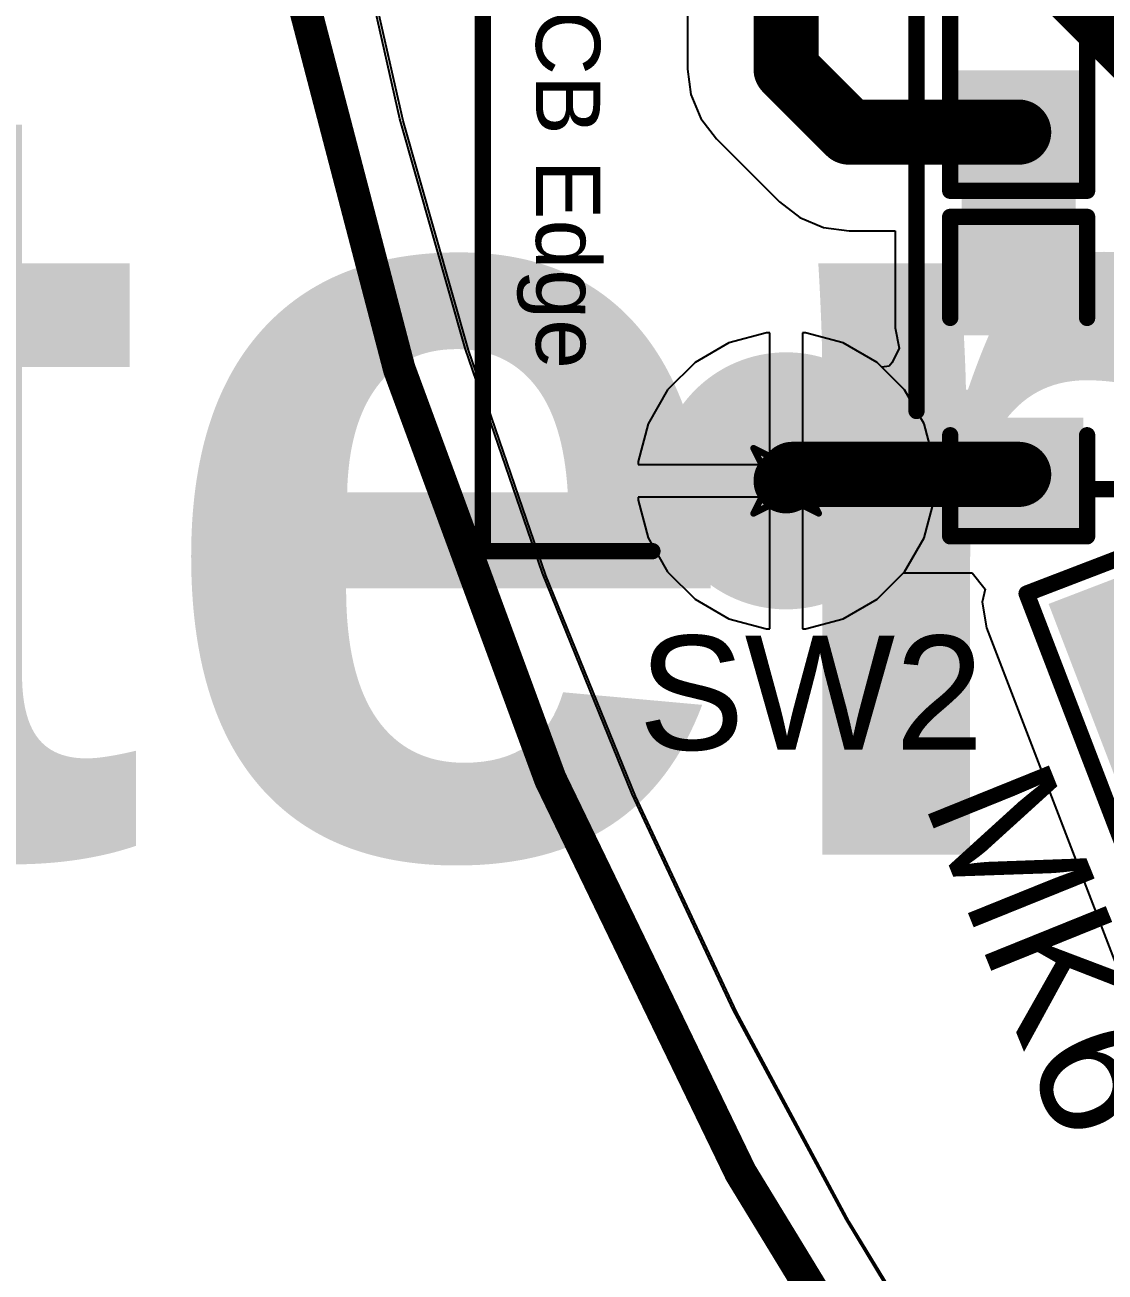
# Model space of a CAD drawing. Header units: inches. Extents: x -60 to 307, y -25 to 134.
# Drawn here: x -13.41 to -4.99, y 3.49 to 13.21 of the extents above; entities that cross this region are included whole.
import ezdxf

# ---------------------------------------------------------------- set-up
doc = ezdxf.new("R2010")
doc.units = ezdxf.units.IN
for name, color, linetype in [('BOARD OUTLINE', 216, 'Continuous'), ('Bottom Layer', 5, 'Continuous'), ('Bottom Solder', 6, 'Continuous'), ('DIMENSION', 6, 'Continuous'), ('Drill Drawing', 1, 'Continuous'), ('Multi-Layer', 9, 'Continuous'), ('Pad Holes', 156, 'Continuous'), ('Top Layer', 1, 'Continuous'), ('Top Overlay', 2, 'Continuous'), ('Top Paste', 8, 'Continuous'), ('Top Solder', 216, 'Continuous')]:
    doc.layers.add(name, color=color, linetype=linetype)
doc.styles.add('Arial', font='', dxfattribs={"height": 0.2})
doc.styles.add('Arial_Bold', font='', dxfattribs={"height": 0.2})
doc.styles.get('Arial').set_extended_font_data('Arial')
doc.styles.get('Arial_Bold').set_extended_font_data('Arial', bold=True)

# ---------------------------------------------------------------- blocks, each defined once
blk = doc.blocks.new('K2_1101DF_C4DW_01_2')
at = {"layer": 'Bottom Layer'}
h = blk.add_hatch(color=5, dxfattribs=at)
edge = h.paths.add_edge_path()
edge.add_arc((-2.5, 0), 0.9, 0, 360)
h = blk.add_hatch(color=5, dxfattribs=at)
edge = h.paths.add_edge_path()
edge.add_arc((2.5, 0), 0.9, 0, 360)
at = {"layer": 'Bottom Solder'}
h = blk.add_hatch(color=6, dxfattribs=at)
edge = h.paths.add_edge_path()
edge.add_arc((-2.5, 0), 1.0016, 0, 360)
h = blk.add_hatch(color=6, dxfattribs=at)
edge = h.paths.add_edge_path()
edge.add_arc((2.5, 0), 1.0016, 0, 360)
at = {"layer": 'Multi-Layer'}
h = blk.add_hatch(color=9, dxfattribs=at)
edge = h.paths.add_edge_path()
edge.add_arc((-2.5, 0), 0.9, 0, 360)
h = blk.add_hatch(color=9, dxfattribs=at)
edge = h.paths.add_edge_path()
edge.add_arc((2.5, 0), 0.9, 0, 360)
at = {"layer": 'Pad Holes'}
h = blk.add_hatch(color=7, dxfattribs=at)
edge = h.paths.add_edge_path()
edge.add_arc((-2.5, 0), 0.46, 0, 360)
h = blk.add_hatch(color=7, dxfattribs=at)
edge = h.paths.add_edge_path()
edge.add_arc((2.5, 0), 0.46, 0, 360)
at = {"layer": 'Top Layer'}
h = blk.add_hatch(color=1, dxfattribs=at)
edge = h.paths.add_edge_path()
edge.add_arc((-2.5, 0), 0.9, 0, 360)
h = blk.add_hatch(color=1, dxfattribs=at)
edge = h.paths.add_edge_path()
edge.add_arc((2.5, 0), 0.9, 0, 360)
at = {"layer": 'Top Solder'}
h = blk.add_hatch(color=216, dxfattribs=at)
edge = h.paths.add_edge_path()
edge.add_arc((-2.5, 0), 1.0016, 0, 360)
h = blk.add_hatch(color=216, dxfattribs=at)
edge = h.paths.add_edge_path()
edge.add_arc((2.5, 0), 1.0016, 0, 360)
at = {"layer": 'Top Overlay'}
for points in [[(1.9558, 1.016, 0.127, 0.127, 0), (-1.9812, 1.016, 0.127, 0.127, 0)], [(-3.048, -2.3622, 0.127, 0.127, 0), (-3.048, -1.0414, 0.127, 0.127, 0)], [(3.048, -2.3622, 0.127, 0.127, 0), (3.048, -1.0414, 0.127, 0.127, 0)], [(-2.413, -1.778, 0.254, 0.254, 0), (-2.2098, -1.5748, 0.254, 0.254, 0)], [(-1.8542, -1.5748, 0.254, 0.254, 0), (-2.2098, -1.5748, 0.254, 0.254, 0)], [(-2.413, -2.0828, 0.254, 0.254, 0), (-2.413, -1.778, 0.254, 0.254, 0)], [(3.048, -2.3622, 0.127, 0.127, 0), (-3.048, -2.3622, 0.127, 0.127, 0)]]:
    blk.add_lwpolyline(points, format="xyseb", dxfattribs=at)
for points in [[(-2.013, 1.016, 0.0635, 0.0635, 1), (-1.9494, 1.016, 0.0635, 0.0635, 1)], [(1.9241, 1.016, 0.0635, 0.0635, 1), (1.9875, 1.016, 0.0635, 0.0635, 1)], [(-3.0798, -1.0414, 0.0635, 0.0635, 1), (-3.0162, -1.0414, 0.0635, 0.0635, 1)], [(3.0162, -1.0414, 0.0635, 0.0635, 1), (3.0798, -1.0414, 0.0635, 0.0635, 1)], [(-2.2733, -1.5748, 0.127, 0.127, 1), (-2.1463, -1.5748, 0.127, 0.127, 1)], [(-2.2733, -1.5748, 0.127, 0.127, 1), (-2.1463, -1.5748, 0.127, 0.127, 1)], [(-1.9177, -1.5748, 0.127, 0.127, 1), (-1.7907, -1.5748, 0.127, 0.127, 1)], [(-2.4765, -1.778, 0.127, 0.127, 1), (-2.3495, -1.778, 0.127, 0.127, 1)], [(-2.4765, -1.778, 0.127, 0.127, 1), (-2.3495, -1.778, 0.127, 0.127, 1)], [(-2.4765, -2.0828, 0.127, 0.127, 1), (-2.3495, -2.0828, 0.127, 0.127, 1)], [(-3.0798, -2.3622, 0.0635, 0.0635, 1), (-3.0162, -2.3622, 0.0635, 0.0635, 1)], [(-3.0798, -2.3622, 0.0635, 0.0635, 1), (-3.0162, -2.3622, 0.0635, 0.0635, 1)], [(3.0162, -2.3622, 0.0635, 0.0635, 1), (3.0798, -2.3622, 0.0635, 0.0635, 1)], [(3.0162, -2.3622, 0.0635, 0.0635, 1), (3.0798, -2.3622, 0.0635, 0.0635, 1)]]:
    blk.add_lwpolyline(points, format="xyseb", close=True, dxfattribs=at)
at = {"layer": 'Top Overlay', "style": 'Arial'}
blk.add_text('PCB Edge', height=0.5, dxfattribs=at).set_placement((-1.6326, -1.9486))
blk = doc.blocks.new('R___0603_3')
at = {"layer": 'Top Layer'}
for points in [[(-0.381, 0.4445), (-0.381, -0.4445), (-1.143, -0.4445), (-1.143, 0.4445)], [(1.143, 0.4445), (1.143, -0.4445), (0.381, -0.4445), (0.381, 0.4445)]]:
    blk.add_hatch(color=1, dxfattribs=at).paths.add_polyline_path(points)
at = {"layer": 'Top Paste'}
for points in [[(-0.381, 0.4445), (-0.381, -0.4445), (-1.143, -0.4445), (-1.143, 0.4445)], [(1.143, 0.4445), (1.143, -0.4445), (0.381, -0.4445), (0.381, 0.4445)]]:
    blk.add_hatch(color=8, dxfattribs=at).paths.add_polyline_path(points)
at = {"layer": 'Top Solder'}
for points in [[(-0.2794, 0.5461), (-0.2794, -0.5461), (-1.2446, -0.5461), (-1.2446, 0.5461)], [(1.2446, 0.5461), (1.2446, -0.5461), (0.2794, -0.5461), (0.2794, 0.5461)]]:
    blk.add_hatch(color=216, dxfattribs=at).paths.add_polyline_path(points)
at = {"layer": 'Top Overlay'}
for points in [[(-1.2192, 0.5334, 0.127, 0.127, 0), (-1.2192, -0.5334, 0.127, 0.127, 0)], [(-1.2192, 0.5334, 0.127, 0.127, 0), (1.2192, 0.5334, 0.127, 0.127, 0)], [(1.2192, 0.5334, 0.127, 0.127, 0), (1.2192, -0.5334, 0.127, 0.127, 0)], [(-1.2192, -0.5334, 0.127, 0.127, 0), (1.2192, -0.5334, 0.127, 0.127, 0)]]:
    blk.add_lwpolyline(points, format="xyseb", dxfattribs=at)
for points in [[(-1.25095, 0.5334, 0.0635, 0.0635, 1), (-1.18745, 0.5334, 0.0635, 0.0635, 1)], [(-1.25095, 0.5334, 0.0635, 0.0635, 1), (-1.18745, 0.5334, 0.0635, 0.0635, 1)], [(1.18745, 0.5334, 0.0635, 0.0635, 1), (1.25095, 0.5334, 0.0635, 0.0635, 1)], [(1.18745, 0.5334, 0.0635, 0.0635, 1), (1.25095, 0.5334, 0.0635, 0.0635, 1)], [(-1.25095, -0.5334, 0.0635, 0.0635, 1), (-1.18745, -0.5334, 0.0635, 0.0635, 1)], [(-1.25095, -0.5334, 0.0635, 0.0635, 1), (-1.18745, -0.5334, 0.0635, 0.0635, 1)], [(1.18745, -0.5334, 0.0635, 0.0635, 1), (1.25095, -0.5334, 0.0635, 0.0635, 1)], [(1.18745, -0.5334, 0.0635, 0.0635, 1), (1.25095, -0.5334, 0.0635, 0.0635, 1)]]:
    blk.add_lwpolyline(points, format="xyseb", close=True, dxfattribs=at)
blk = doc.blocks.new('C___0603_6')
at = {"layer": 'Top Layer'}
for points in [[(-0.381, 0.4445), (-0.381, -0.4445), (-1.143, -0.4445), (-1.143, 0.4445)], [(1.143, 0.4445), (1.143, -0.4445), (0.381, -0.4445), (0.381, 0.4445)]]:
    blk.add_hatch(color=1, dxfattribs=at).paths.add_polyline_path(points)
at = {"layer": 'Top Paste'}
for points in [[(-0.381, 0.4445), (-0.381, -0.4445), (-1.143, -0.4445), (-1.143, 0.4445)], [(1.143, 0.4445), (1.143, -0.4445), (0.381, -0.4445), (0.381, 0.4445)]]:
    blk.add_hatch(color=8, dxfattribs=at).paths.add_polyline_path(points)
at = {"layer": 'Top Solder'}
for points in [[(-0.321, 0.5045), (-0.321, -0.5045), (-1.203, -0.5045), (-1.203, 0.5045)], [(1.203, 0.5045), (1.203, -0.5045), (0.321, -0.5045), (0.321, 0.5045)]]:
    blk.add_hatch(color=216, dxfattribs=at).paths.add_polyline_path(points)
at = {"layer": 'Top Overlay'}
for points in [[(-1.2446, 0.5334, 0.127, 0.127, 0), (-1.2446, -0.5334, 0.127, 0.127, 0)], [(-1.2446, 0.5334, 0.127, 0.127, 0), (-0.4572, 0.5334, 0.127, 0.127, 0)], [(0.4572, 0.5334, 0.127, 0.127, 0), (1.2446, 0.5334, 0.127, 0.127, 0)], [(1.2446, 0.5334, 0.127, 0.127, 0), (1.2446, -0.5334, 0.127, 0.127, 0)], [(-1.2446, -0.5334, 0.127, 0.127, 0), (-0.4572, -0.5334, 0.127, 0.127, 0)], [(0.4572, -0.5334, 0.127, 0.127, 0), (1.2446, -0.5334, 0.127, 0.127, 0)]]:
    blk.add_lwpolyline(points, format="xyseb", dxfattribs=at)
for points in [[(-1.2764, 0.5334, 0.0635, 0.0635, 1), (-1.2128, 0.5334, 0.0635, 0.0635, 1)], [(-1.2764, 0.5334, 0.0635, 0.0635, 1), (-1.2128, 0.5334, 0.0635, 0.0635, 1)], [(-0.4889, 0.5334, 0.0635, 0.0635, 1), (-0.4254, 0.5334, 0.0635, 0.0635, 1)], [(0.4254, 0.5334, 0.0635, 0.0635, 1), (0.4889, 0.5334, 0.0635, 0.0635, 1)], [(1.2128, 0.5334, 0.0635, 0.0635, 1), (1.2764, 0.5334, 0.0635, 0.0635, 1)], [(1.2128, 0.5334, 0.0635, 0.0635, 1), (1.2764, 0.5334, 0.0635, 0.0635, 1)], [(-1.2764, -0.5334, 0.0635, 0.0635, 1), (-1.2128, -0.5334, 0.0635, 0.0635, 1)], [(-1.2764, -0.5334, 0.0635, 0.0635, 1), (-1.2128, -0.5334, 0.0635, 0.0635, 1)], [(-0.4889, -0.5334, 0.0635, 0.0635, 1), (-0.4254, -0.5334, 0.0635, 0.0635, 1)], [(0.4254, -0.5334, 0.0635, 0.0635, 1), (0.4889, -0.5334, 0.0635, 0.0635, 1)], [(1.2128, -0.5334, 0.0635, 0.0635, 1), (1.2764, -0.5334, 0.0635, 0.0635, 1)], [(1.2128, -0.5334, 0.0635, 0.0635, 1), (1.2764, -0.5334, 0.0635, 0.0635, 1)]]:
    blk.add_lwpolyline(points, format="xyseb", close=True, dxfattribs=at)
blk = doc.blocks.new('SPM0687LR5H_1_23')
at = {"layer": 'Bottom Solder'}
h = blk.add_hatch(color=6, dxfattribs=at)
edge = h.paths.add_edge_path()
edge.add_arc((0, -0.913), 0.1016, 0, 360)
at = {"layer": 'Pad Holes'}
h = blk.add_hatch(color=7, dxfattribs=at)
edge = h.paths.add_edge_path()
edge.add_arc((0, -0.913), 0.5125, 0, 360)
at = {"layer": 'Top Layer'}
h = blk.add_hatch(color=1, dxfattribs=at)
edge = h.paths.add_edge_path()
edge.add_arc((-1.204, 1.703), 0.45, 0, 360)
h = blk.add_hatch(color=1, dxfattribs=at)
edge = h.paths.add_edge_path()
edge.add_arc((0, 1.703), 0.45, 0, 360)
h = blk.add_hatch(color=1, dxfattribs=at)
edge = h.paths.add_edge_path()
edge.add_arc((1.204, 1.703), 0.45, 0, 360)
h = blk.add_hatch(color=1, dxfattribs=at)
edge = h.paths.add_edge_path()
edge.add_arc((0, -0.913), 0.838, 0, 360)
h = blk.add_hatch(color=1, dxfattribs=at)
edge = h.paths.add_edge_path()
edge.add_arc((-1.204, -1.703), 0.45, 0, 360)
h = blk.add_hatch(color=1, dxfattribs=at)
edge = h.paths.add_edge_path()
edge.add_arc((1.204, -1.703), 0.45, 0, 360)
at = {"layer": 'Top Paste'}
h = blk.add_hatch(color=8, dxfattribs=at)
edge = h.paths.add_edge_path()
edge.add_arc((-1.204, 1.703), 0.45, 0, 360)
h = blk.add_hatch(color=8, dxfattribs=at)
edge = h.paths.add_edge_path()
edge.add_arc((0, 1.703), 0.45, 0, 360)
h = blk.add_hatch(color=8, dxfattribs=at)
edge = h.paths.add_edge_path()
edge.add_arc((1.204, 1.703), 0.45, 0, 360)
h = blk.add_hatch(color=8, dxfattribs=at)
edge = h.paths.add_edge_path()
edge.add_arc((-1.204, -1.703), 0.45, 0, 360)
h = blk.add_hatch(color=8, dxfattribs=at)
edge = h.paths.add_edge_path()
edge.add_arc((1.204, -1.703), 0.45, 0, 360)
at = {"layer": 'Top Solder'}
h = blk.add_hatch(color=216, dxfattribs=at)
edge = h.paths.add_edge_path()
edge.add_arc((-1.204, 1.703), 0.5516, 0, 360)
h = blk.add_hatch(color=216, dxfattribs=at)
edge = h.paths.add_edge_path()
edge.add_arc((0, 1.703), 0.5516, 0, 360)
h = blk.add_hatch(color=216, dxfattribs=at)
edge = h.paths.add_edge_path()
edge.add_arc((1.204, 1.703), 0.5516, 0, 360)
h = blk.add_hatch(color=216, dxfattribs=at)
edge = h.paths.add_edge_path()
edge.add_arc((0, -0.913), 0.9396, 0, 360)
h = blk.add_hatch(color=216, dxfattribs=at)
edge = h.paths.add_edge_path()
edge.add_arc((-1.204, -1.703), 0.5516, 0, 360)
h = blk.add_hatch(color=216, dxfattribs=at)
edge = h.paths.add_edge_path()
edge.add_arc((1.204, -1.703), 0.5516, 0, 360)
at = {"layer": 'Top Overlay'}
for points in [[(-1.88, 2.4362, 0.127, 0.127, 0), (1.88, 2.4362, 0.127, 0.127, 0)], [(-1.88, -2.6902, 0.127, 0.127, 0), (-1.88, 2.4362, 0.127, 0.127, 0)], [(1.88, -2.6902, 0.127, 0.127, 0), (1.88, 2.4362, 0.127, 0.127, 0)], [(-2.032, 1.778, 0.127, 0.127, 0), (-2.159, 1.905, 0.127, 0.127, 0)], [(-2.159, 1.651, 0.127, 0.127, 0), (-2.159, 1.905, 0.127, 0.127, 0)], [(-2.159, 1.651, 0.127, 0.127, 0), (-2.032, 1.778, 0.127, 0.127, 0)], [(-1.88, -2.6902, 0.127, 0.127, 0), (1.88, -2.6902, 0.127, 0.127, 0)]]:
    blk.add_lwpolyline(points, format="xyseb", dxfattribs=at)
for points in [[(-1.9117, 2.4362, 0.0635, 0.0635, 1), (-1.8482, 2.4362, 0.0635, 0.0635, 1)], [(-1.9117, 2.4362, 0.0635, 0.0635, 1), (-1.8482, 2.4362, 0.0635, 0.0635, 1)], [(1.8483, 2.4362, 0.0635, 0.0635, 1), (1.9118, 2.4362, 0.0635, 0.0635, 1)], [(1.8483, 2.4362, 0.0635, 0.0635, 1), (1.9118, 2.4362, 0.0635, 0.0635, 1)], [(-2.1907, 1.905, 0.0635, 0.0635, 1), (-2.1273, 1.905, 0.0635, 0.0635, 1)], [(-2.1907, 1.905, 0.0635, 0.0635, 1), (-2.1273, 1.905, 0.0635, 0.0635, 1)], [(-2.0638, 1.778, 0.0635, 0.0635, 1), (-2.0002, 1.778, 0.0635, 0.0635, 1)], [(-2.0638, 1.778, 0.0635, 0.0635, 1), (-2.0002, 1.778, 0.0635, 0.0635, 1)], [(-2.1907, 1.651, 0.0635, 0.0635, 1), (-2.1272, 1.651, 0.0635, 0.0635, 1)], [(-2.1907, 1.651, 0.0635, 0.0635, 1), (-2.1272, 1.651, 0.0635, 0.0635, 1)], [(-1.9117, -2.6902, 0.0635, 0.0635, 1), (-1.8482, -2.6902, 0.0635, 0.0635, 1)], [(-1.9117, -2.6902, 0.0635, 0.0635, 1), (-1.8482, -2.6902, 0.0635, 0.0635, 1)], [(1.8482, -2.6902, 0.0635, 0.0635, 1), (1.9117, -2.6902, 0.0635, 0.0635, 1)], [(1.8482, -2.6902, 0.0635, 0.0635, 1), (1.9117, -2.6902, 0.0635, 0.0635, 1)]]:
    blk.add_lwpolyline(points, format="xyseb", close=True, dxfattribs=at)

msp = doc.modelspace()

# ---------------------------------------------------------------- hatches: boundary and pattern name
at = {"layer": 'Top Layer'}
for points in [[(-6.1087, 10.8458), (-5.2197, 10.8458), (-5.2197, 12.3698), (-6.1087, 12.3698)], [(-5.4309, 8.6931), (-4.1822, 5.4402), (-1.2249, 6.5754), (-2.4736, 9.8283)]]:
    msp.add_hatch(color=1, dxfattribs=at).paths.add_polyline_path(points)

# ---------------------------------------------------------------- linework, layer by layer
at = {"layer": 'BOARD OUTLINE'}
msp.add_lwpolyline([(33.8897, 54.2383, 0.254, 0.254, -6.230382), (11.9835, 54.2604, 0.254, 0.254, 0)], format="xyseb", dxfattribs=at)
at = {"layer": 'Bottom Layer'}
for p, q in [((-10.4844, 12.4729), (-10.8955, 14.2831)), ((-9.9764, 10.6875), (-10.4844, 12.4729)), ((-7.6279, 10.8064), (-7.9214, 10.7278)), ((-7.603, 10.8064), (-7.6279, 10.8064)), ((-7.603, 9.7794), (-7.603, 10.8064)), ((-7.3241, 10.8064), (-7.349, 10.8064)), ((-7.349, 10.8064), (-7.349, 9.7794)), ((-7.0306, 10.7278), (-7.3241, 10.8064)), ((-7.9214, 10.7278), (-8.1846, 10.5758)), ((-6.7674, 10.5758), (-7.0306, 10.7278)), ((-9.373, 8.932), (-9.9764, 10.6875)), ((-8.1846, 10.5758), (-8.3994, 10.361)), ((-6.5526, 10.361), (-6.7674, 10.5758)), ((-8.3994, 10.361), (-8.5514, 10.0978)), ((-6.4006, 10.0978), (-6.5526, 10.361)), ((-8.5514, 10.0978), (-8.63, 9.8043)), ((-6.322, 9.8043), (-6.4006, 10.0978)), ((-8.63, 9.8043), (-8.63, 9.7794)), ((-8.63, 9.7794), (-7.603, 9.7794)), ((-7.349, 9.7794), (-6.322, 9.7794)), ((-6.322, 9.7794), (-6.322, 9.8043)), ((-7.603, 9.5254), (-8.63, 9.5254)), ((-8.63, 9.5254), (-8.63, 9.5005)), ((-7.603, 8.4984), (-7.603, 9.5254)), ((-6.322, 9.5254), (-7.349, 9.5254)), ((-7.349, 9.5254), (-7.349, 8.4984)), ((-6.322, 9.5005), (-6.322, 9.5254)), ((-8.63, 9.5005), (-8.5514, 9.207)), ((-6.4006, 9.207), (-6.322, 9.5005)), ((-8.5514, 9.207), (-8.3994, 8.9438)), ((-6.5526, 8.9438), (-6.4006, 9.207)), ((-8.3994, 8.9438), (-8.1846, 8.729)), ((-6.7674, 8.729), (-6.5526, 8.9438)), ((-8.676, 7.2115), (-9.373, 8.932)), ((-8.1846, 8.729), (-7.9214, 8.577)), ((-7.0306, 8.577), (-6.7674, 8.729)), ((-7.9214, 8.577), (-7.6279, 8.4984)), ((-7.3241, 8.4984), (-7.0306, 8.577)), ((-7.6279, 8.4984), (-7.603, 8.4984)), ((-7.349, 8.4984), (-7.3241, 8.4984)), ((-7.8873, 5.5311), (-8.676, 7.2115)), ((-7.0092, 3.8956), (-7.8873, 5.5311)), ((-6.0444, 2.3097), (-7.0092, 3.8956))]:
    msp.add_line(p, q, dxfattribs=at)
at = {"layer": 'Drill Drawing'}
for points in [[(-7.73, 9.9064, 0.0508, 0.0508, 0), (-7.476, 9.7794, 0.0508, 0.0508, 0)], [(-7.73, 9.9064, 0.0508, 0.0508, 0), (-7.603, 9.6524, 0.0508, 0.0508, 0)], [(-7.476, 9.7794, 0.0508, 0.0508, 0), (-7.222, 9.9064, 0.0508, 0.0508, 0)], [(-7.349, 9.6524, 0.0508, 0.0508, 0), (-7.222, 9.9064, 0.0508, 0.0508, 0)], [(-7.73, 9.3984, 0.0508, 0.0508, 0), (-7.603, 9.6524, 0.0508, 0.0508, 0)], [(-7.349, 9.6524, 0.0508, 0.0508, 0), (-7.222, 9.3984, 0.0508, 0.0508, 0)], [(-7.73, 9.3984, 0.0508, 0.0508, 0), (-7.476, 9.5254, 0.0508, 0.0508, 0)], [(-7.476, 9.5254, 0.0508, 0.0508, 0), (-7.222, 9.3984, 0.0508, 0.0508, 0)]]:
    msp.add_lwpolyline(points, format="xyseb", dxfattribs=at)
for points in [[(-7.7427, 9.9064, 0.0254, 0.0254, 1), (-7.7173, 9.9064, 0.0254, 0.0254, 1)], [(-7.7427, 9.9064, 0.0254, 0.0254, 1), (-7.7173, 9.9064, 0.0254, 0.0254, 1)], [(-7.2347, 9.9064, 0.0254, 0.0254, 1), (-7.2093, 9.9064, 0.0254, 0.0254, 1)], [(-7.2347, 9.9064, 0.0254, 0.0254, 1), (-7.2093, 9.9064, 0.0254, 0.0254, 1)], [(-7.4887, 9.7794, 0.0254, 0.0254, 1), (-7.4633, 9.7794, 0.0254, 0.0254, 1)], [(-7.4887, 9.7794, 0.0254, 0.0254, 1), (-7.4633, 9.7794, 0.0254, 0.0254, 1)], [(-7.6157, 9.6524, 0.0254, 0.0254, 1), (-7.5903, 9.6524, 0.0254, 0.0254, 1)], [(-7.6157, 9.6524, 0.0254, 0.0254, 1), (-7.5903, 9.6524, 0.0254, 0.0254, 1)], [(-7.3617, 9.6524, 0.0254, 0.0254, 1), (-7.3363, 9.6524, 0.0254, 0.0254, 1)], [(-7.3617, 9.6524, 0.0254, 0.0254, 1), (-7.3363, 9.6524, 0.0254, 0.0254, 1)], [(-7.4887, 9.5254, 0.0254, 0.0254, 1), (-7.4633, 9.5254, 0.0254, 0.0254, 1)], [(-7.4887, 9.5254, 0.0254, 0.0254, 1), (-7.4633, 9.5254, 0.0254, 0.0254, 1)], [(-7.7427, 9.3984, 0.0254, 0.0254, 1), (-7.7173, 9.3984, 0.0254, 0.0254, 1)], [(-7.7427, 9.3984, 0.0254, 0.0254, 1), (-7.7173, 9.3984, 0.0254, 0.0254, 1)], [(-7.2347, 9.3984, 0.0254, 0.0254, 1), (-7.2093, 9.3984, 0.0254, 0.0254, 1)], [(-7.2347, 9.3984, 0.0254, 0.0254, 1), (-7.2093, 9.3984, 0.0254, 0.0254, 1)]]:
    msp.add_lwpolyline(points, format="xyseb", close=True, dxfattribs=at)
at = {"layer": 'Top Layer'}
for p, q in [((-10.459, 12.4565), (-10.8702, 14.2667)), ((-8.2446, 13.4703), (-8.2446, 12.8608)), ((-8.2446, 12.8608), (-8.2184, 12.6619)), ((-8.2184, 12.6619), (-8.1416, 12.4765)), ((-9.951, 10.6711), (-10.459, 12.4565)), ((-8.1416, 12.4765), (-8.0195, 12.3173)), ((-8.0195, 12.3173), (-7.5285, 11.8263)), ((-7.5285, 11.8263), (-7.5285, 11.8263)), ((-7.5285, 11.8263), (-7.3693, 11.7042)), ((-7.3693, 11.7042), (-7.1839, 11.6274)), ((-7.1839, 11.6274), (-6.985, 11.6012)), ((-6.985, 11.6012), (-6.6267, 11.6012)), ((-6.6267, 11.6012), (-6.6267, 10.8458)), ((-7.6279, 10.8064), (-7.9214, 10.7278)), ((-7.603, 10.8064), (-7.6279, 10.8064)), ((-7.603, 9.7794), (-7.603, 10.8064)), ((-7.3241, 10.8064), (-7.349, 10.8064)), ((-7.349, 10.8064), (-7.349, 9.6524)), ((-7.0306, 10.7278), (-7.3241, 10.8064)), ((-6.6267, 10.8458), (-6.5951, 10.6871)), ((-7.9214, 10.7278), (-8.1846, 10.5758)), ((-6.7674, 10.5758), (-7.0306, 10.7278)), ((-9.3476, 8.9156), (-9.951, 10.6711)), ((-6.5951, 10.6871), (-6.6501, 10.5739)), ((-8.1846, 10.5758), (-8.3994, 10.361)), ((-6.7303, 10.5387), (-6.7674, 10.5758)), ((-6.6729, 10.5472), (-6.7303, 10.5387)), ((-6.6501, 10.5739), (-6.6729, 10.5472)), ((-8.3994, 10.361), (-8.5514, 10.0978)), ((-8.5514, 10.0978), (-8.63, 9.8043)), ((-8.63, 9.8043), (-8.63, 9.7794)), ((-8.63, 9.7794), (-7.603, 9.7794)), ((-7.349, 9.6524), (-7.349, 8.4984)), ((-7.603, 9.5254), (-8.63, 9.5254)), ((-8.63, 9.5254), (-8.63, 9.5005)), ((-7.603, 8.4984), (-7.603, 9.5254)), ((-8.63, 9.5005), (-8.5514, 9.207)), ((-8.5514, 9.207), (-8.3994, 8.9438)), ((-8.3994, 8.9438), (-8.1846, 8.729)), ((-8.6506, 7.1951), (-9.3476, 8.9156)), ((-6.7674, 8.729), (-6.5622, 8.9342)), ((-6.5622, 8.9342), (-6.0262, 8.9342)), ((-6.0262, 8.9342), (-5.9259, 8.8072)), ((-5.9259, 8.8072), (-5.9486, 8.7066)), ((-8.1846, 8.729), (-7.9214, 8.577)), ((-7.0306, 8.577), (-6.7674, 8.729)), ((-5.9486, 8.7066), (-5.9144, 8.5074)), ((-7.9214, 8.577), (-7.6279, 8.4984)), ((-7.3241, 8.4984), (-7.0306, 8.577)), ((-7.6279, 8.4984), (-7.603, 8.4984)), ((-7.349, 8.4984), (-7.3241, 8.4984)), ((-5.9144, 8.5074), (-4.6658, 5.2546)), ((-7.8619, 5.5147), (-8.6506, 7.1951)), ((-6.9839, 3.8791), (-7.8619, 5.5147)), ((-6.0191, 2.2933), (-6.9839, 3.8791))]:
    msp.add_line(p, q, dxfattribs=at)
for points in [[(-7.476, 12.8608, 0.508, 0.508, 0), (-7.476, 14.6524, 0.508, 0.508, 0)], [(-5.4737, 13.7033, 0.508, 0.508, 0), (-3.0734, 11.303, 0.508, 0.508, 0)], [(-7.476, 12.8608, 0.508, 0.508, 0), (-6.985, 12.3698, 0.508, 0.508, 0)], [(-6.985, 12.3698, 0.508, 0.508, 0), (-5.6642, 12.3698, 0.508, 0.508, 0)], [(-7.476, 9.6524, 0.508, 0.508, 0), (-7.4256, 9.7028, 0.508, 0.508, 0)], [(-7.4256, 9.7028, 0.508, 0.508, 0), (-5.6642, 9.7028, 0.508, 0.508, 0)]]:
    msp.add_lwpolyline(points, format="xyseb", dxfattribs=at)
for points in [[(-7.603, 12.8608, 0.254, 0.254, 1), (-7.349, 12.8608, 0.254, 0.254, 1)], [(-7.603, 12.8608, 0.254, 0.254, 1), (-7.349, 12.8608, 0.254, 0.254, 1)], [(-7.112, 12.3698, 0.254, 0.254, 1), (-6.858, 12.3698, 0.254, 0.254, 1)], [(-7.112, 12.3698, 0.254, 0.254, 1), (-6.858, 12.3698, 0.254, 0.254, 1)], [(-5.7912, 12.3698, 0.254, 0.254, 1), (-5.5372, 12.3698, 0.254, 0.254, 1)], [(-7.5526, 9.7028, 0.254, 0.254, 1), (-7.2986, 9.7028, 0.254, 0.254, 1)], [(-7.5526, 9.7028, 0.254, 0.254, 1), (-7.2986, 9.7028, 0.254, 0.254, 1)], [(-5.7912, 9.7028, 0.254, 0.254, 1), (-5.5372, 9.7028, 0.254, 0.254, 1)], [(-7.603, 9.6524, 0.254, 0.254, 1), (-7.349, 9.6524, 0.254, 0.254, 1)]]:
    msp.add_lwpolyline(points, format="xyseb", close=True, dxfattribs=at)
at = {"layer": 'Top Overlay'}
msp.add_lwpolyline([(-5.1308, 9.5885, 0.127, 0.127, 0), (-4.6355, 9.5885, 0.127, 0.127, 0)], format="xyseb", dxfattribs=at)
msp.add_lwpolyline([(-5.1626, 9.5885, 0.0635, 0.0635, 1), (-5.0991, 9.5885, 0.0635, 0.0635, 1)], format="xyseb", close=True, dxfattribs=at)

# ---------------------------------------------------------------- block references
for name, p, rotation in [('K2_1101DF_C4DW_01_2', (-7.476, 12.1524), 270), ('R___0603_3', (-5.6642, 13.1318), 90), ('C___0603_6', (-5.6642, 10.4648), 90), ('SPM0687LR5H_1_23', (-2.417, 7.983), 291)]:
    msp.add_blockref(name, p, dxfattribs=dict(rotation=rotation))

# ---------------------------------------------------------------- texts
at = {"layer": 'DIMENSION', "style": 'Arial_Bold'}
msp.add_text('PCB Diameter', height=6.000001, dxfattribs=at).set_placement((-60.4084, 6.74))
at = {"layer": 'Top Overlay', "style": 'Arial'}
msp.add_text('SW2', height=0.889, dxfattribs=at).set_placement((-8.6272, 7.5566))
msp.add_text('MK6', height=1.016, rotation=292, dxfattribs=at).set_placement((-6.4138, 7.1614))

doc.saveas('drawing.dxf')
